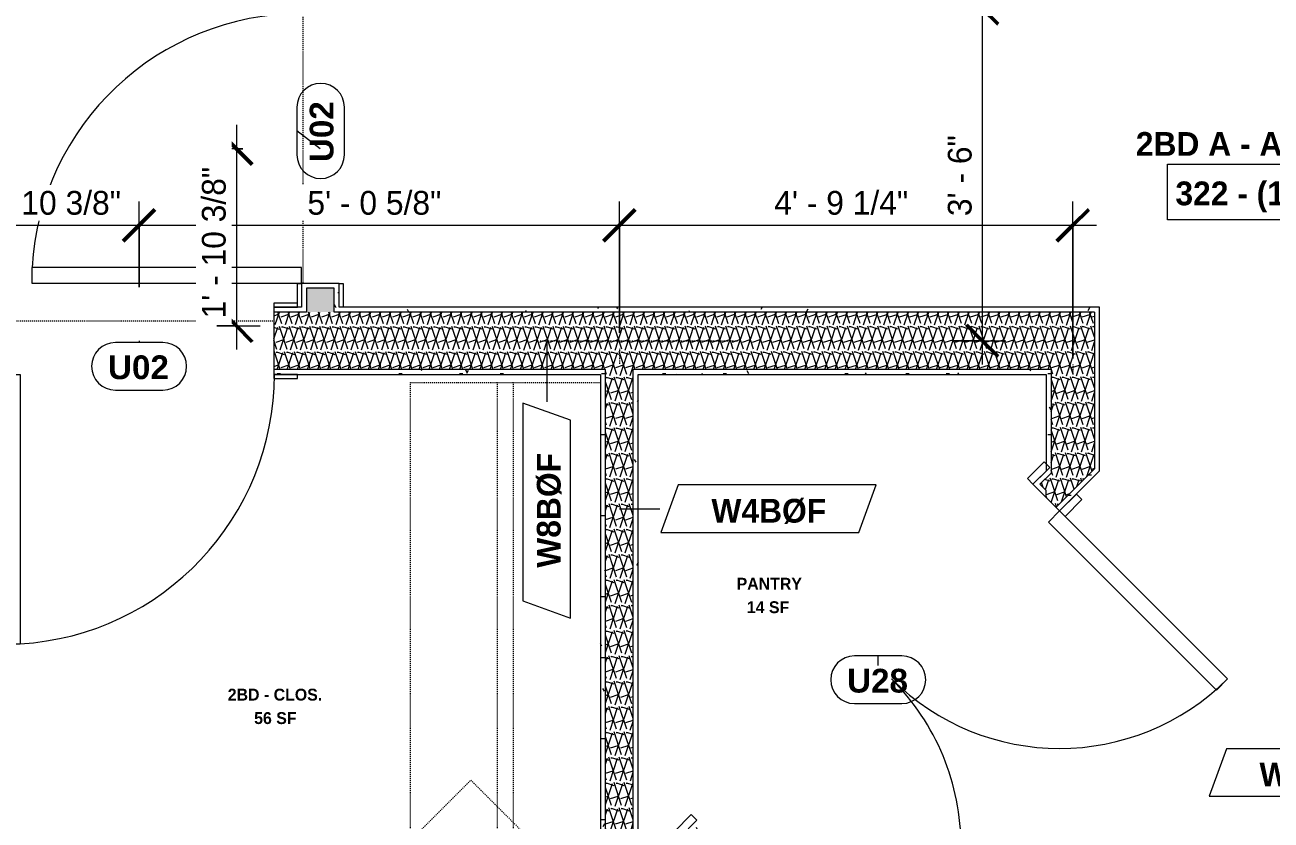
# Model space of a CAD drawing. Header units: inches. Extents: x -4058 to -1781, y 9814 to 12289.
# Drawn here: x -2428 to -2270.7, y 10618.8 to 10719.2 of the extents above; entities that cross this region are included whole.
import ezdxf

# ---------------------------------------------------------------- set-up
doc = ezdxf.new("R2010")
doc.units = ezdxf.units.IN
doc.header["$MEASUREMENT"] = 0
doc.linetypes.add('Dash', pattern=[0.25, 0.125, -0.125])
doc.linetypes.add('Dash 3_32_', pattern=[0.1875, 0.09375, -0.09375])
for name, color, linetype, lineweight in [('A-ANNO-DIMS', 211, 'Continuous', 9), ('A-ANNO-DIMS-32', 211, 'Continuous', 9), ('A-AREA-IDEN', 2, 'Continuous', 9), ('A-DETL-1', 90, 'Dash 3_32_', 9), ('A-DOOR-2', 31, 'Continuous', 9), ('A-DOOR-FRAM', 31, 'Continuous', 9), ('A-DOOR-IDEN', 31, 'Continuous', 9), ('A-WALL-2', 113, 'Continuous', 9), ('A-WALL-IDEN', 211, 'Continuous', 9), ('A-WALL-PATT-1', 9, 'Continuous', 9), ('I-FURN', 30, 'Continuous', 9), ('I-FURN-HDLN', 30, 'Dash', 9), ('I-WALL-3', 2, 'Continuous', 9), ('Q-CASE', 31, 'Continuous', 9), ('Q-CASE-HDLN', 31, 'Dash', 9)]:
    doc.layers.add(name, color=color, linetype=linetype, lineweight=lineweight)
doc.styles.add('Arial_B', font='arialbd.ttf', dxfattribs={"height": 3})
doc.styles.add('Century Gothic', font='ufonts.com_century-gothic.ttf', dxfattribs={"height": 3})
doc.styles.add('Century Gothic_B', font='GOTHICB.TTF', dxfattribs={"height": 3})
doc.styles.add('Century Gothic_B_1', font='GOTHICB.TTF', dxfattribs={"height": 1.5})
doc.dimstyles.new('THE_DIMENSION_STRING', dxfattribs={"dimscale": 12, "dimtxt": 3.132505, "dimasz": 0.333333, "dimexe": 0.25, "dimexo": 0.166667, "dimgap": 0.041667, "dimtad": 1, "dimdec": 4, "dimrnd": 0.0625, "dimzin": 3, "dimdsep": 46, "dimlunit": 4, "dimtxsty": 'Century Gothic', "dimblk1": 'OBLIQUE', "dimblk2": 'OBLIQUE', "dimsah": 1, "dimcen": 0.09, "dimdle": 0.25, "dimazin": 0, "dimtfac": 1, "dimtdec": 4, "dimtix": 1, "dimtmove": 0, "dimatfit": 3, "dimfxl": 1, "dimtvp": 1, "dimtfill": 1, "dimfrac": 2, "dimtolj": 1, "dimtzin": 0, "dimarcsym": 2})
doc.dimstyles.new('THE_DIMENSION_STRING_4', dxfattribs={"dimscale": 12, "dimtxt": 3.132505, "dimasz": 0.333333, "dimexe": 0.25, "dimexo": 0.166667, "dimgap": 0.041667, "dimtad": 1, "dimdec": 4, "dimrnd": 0.0625, "dimzin": 3, "dimdsep": 46, "dimlunit": 4, "dimtxsty": 'Century Gothic', "dimblk1": 'OBLIQUE', "dimblk2": 'OBLIQUE', "dimsah": 1, "dimcen": 0.09, "dimdle": 0.25, "dimazin": 0, "dimtfac": 1, "dimtdec": 4, "dimtix": 1, "dimtmove": 0, "dimatfit": 3, "dimfxl": 1, "dimtvp": 1, "dimtfill": 1, "dimfrac": 2, "dimtolj": 1, "dimtzin": 0, "dimarcsym": 2})
pattern_1 = [(0, (0, 0), (10.24, 2.56), [0.422, -7.258, 0.422, -7.258, -40.96]), (0, (0, 0), (10.24, 2.56), [-15.36, 0.422, -14.938, 0.422, -7.258, -17.92]), (0, (0, 0), (10.24, 2.56), [-38.4, 0.422, -4.698, 0.422, -12.378]), (120, (3.84, 1.28), (-7.33702503, 7.58810013), [0.422, -7.258, 0.422, -7.258, -40.96]), (120, (3.84, 1.28), (-7.33702503, 7.58810013), [-15.36, 0.422, -14.938, 0.422, -7.258, -17.92]), (120, (3.84, 1.28), (-7.33702503, 7.58810013), [-38.4, 0.422, -4.698, 0.422, -12.378]), (240, (5.12, 6.4), (-2.90297497, -10.14810013), [0.422, -7.258, 0.422, -7.258, -40.96]), (240, (5.12, 6.4), (-2.90297497, -10.14810013), [-15.36, 0.422, -14.938, 0.422, -7.258, -17.92]), (240, (5.12, 6.4), (-2.90297497, -10.14810013), [-38.4, 0.422, -4.698, 0.422, -12.378])]
pattern_2 = [(161.57, (0.16, 0.16), (-1.279773737, -0.000426766), [0, -9.107, 1.011, 0]), (18.43, (-0.16, 0.16), (-1.279773737, 0.000426766), [0, -9.107, 1.011, 0]), (108.43, (0.16, 0.16), (0.639452382, -3.199964008), [3.035, -7.083]), (71.57, (-0.16, 0.16), (0.639452382, 3.199964008), [3.035, -7.083])]

# ---------------------------------------------------------------- blocks, each defined once
blk = doc.blocks.new('OD_CW_Closet - OD_CW_Closet-3809433-UNITS PLANS - 3RD FLOOR')
at = {"layer": 'Q-CASE-HDLN'}
for p, q in [((0.74, -24), (0.74, 0)), ((0.74, 0), (67.55, 0)), ((67.55, 0), (67.55, -24)), ((0.74, -11), (67.55, -11)), ((0.74, -13), (67.55, -13)), ((67.55, -24), (0.74, -24))]:
    blk.add_line(p, q, dxfattribs=at)
blk = doc.blocks.new('OD_CW_Closet - OD_CW_Closet-3810279-UNITS PLANS - 3RD FLOOR')
at = {"layer": 'Q-CASE-HDLN'}
for p, q in [((0.74, -24), (0.74, 0)), ((0.74, 0), (87.24, 0)), ((87.24, 0), (87.24, -24)), ((0.74, -11), (87.24, -11)), ((0.74, -13), (87.24, -13)), ((87.24, -24), (0.74, -24))]:
    blk.add_line(p, q, dxfattribs=at)
blk = doc.blocks.new('SWING - SINGLE - FLUSH - SWING - FLUSH - 2-10 x 6-8 - PRIVACY-3983848-UNITS PLANS - 3RD FLOOR')
at = {"layer": 'A-DOOR-2'}
for p, q in [((15, 4.25), (15, 38.26)), ((17, 38.26), (15, 38.26)), ((17, 4.25), (17, 38.26)), ((17, 4.25), (15, 4.25))]:
    blk.add_line(p, q, dxfattribs=at)
blk.add_arc((17, 4.25), 34.07, 93.3657, 180, dxfattribs=at)
at = {"layer": 'A-DOOR-FRAM'}
for p, q in [((-17, 4.75), (-20, 4.75)), ((-20, 4.75), (-20, 4.25)), ((-17, 4.25), (-17, 4.75)), ((20, 4.75), (17, 4.75)), ((17, 4.75), (17, 4.25)), ((20, 4.25), (20, 4.75)), ((-20, 4.25), (-17, 4.25)), ((17, 4.25), (20, 4.25)), ((-17, -4.25), (-20, -4.25)), ((-20, -4.25), (-20, -4.75)), ((-17, -4.75), (-17, -4.25)), ((20, -4.25), (17, -4.25)), ((17, -4.25), (17, -4.75)), ((20, -4.75), (20, -4.25)), ((-20, -4.75), (-17, -4.75)), ((17, -4.75), (20, -4.75))]:
    blk.add_line(p, q, dxfattribs=at)
blk = doc.blocks.new('SWING - SINGLE - FLUSH - SWING - FLUSH - 2-10 x 6-8 - PRIVACY-3983845-UNITS PLANS - 3RD FLOOR')
at = {"layer": 'A-DOOR-2'}
for p, q in [((15, -2.37), (15, -36.38)), ((17, -2.37), (15, -2.37)), ((17, -2.37), (17, -36.38)), ((17, -36.38), (15, -36.38))]:
    blk.add_line(p, q, dxfattribs=at)
blk.add_arc((17, -2.37), 34.07, 180, 266.6343, dxfattribs=at)
at = {"layer": 'A-DOOR-FRAM'}
for p, q in [((-20, 2.38), (-20, 2.88)), ((-20, 2.88), (-17, 2.88)), ((-17, 2.38), (-20, 2.38)), ((-17, 2.88), (-17, 2.38)), ((17, 2.38), (17, 2.88)), ((17, 2.88), (20, 2.88)), ((20, 2.38), (17, 2.38)), ((20, 2.88), (20, 2.38)), ((-20, -2.37), (-17, -2.37)), ((-20, -2.87), (-20, -2.37)), ((-17, -2.87), (-20, -2.87)), ((-17, -2.37), (-17, -2.87)), ((17, -2.37), (20, -2.37)), ((17, -2.87), (17, -2.37)), ((20, -2.87), (17, -2.87)), ((20, -2.37), (20, -2.87))]:
    blk.add_line(p, q, dxfattribs=at)
blk = doc.blocks.new('Bed-Standard - King 78_ x 80_-V115-UNITS PLANS - 3RD FLOOR')
at = {"layer": 'I-FURN-HDLN'}
for p, q in [((-64.31, -40.11), (-64.31, -74.11)), ((-59.57, -77.8), (-25.57, -77.8))]:
    blk.add_line(p, q, dxfattribs=at)
blk = doc.blocks.new('SWING - DOUBLE - FLUSH - SWING - DOUBLE - 5-0 x 6-8 - DUMMY-3948979-UNITS PLANS - 3RD FLOOR')
at = {"layer": 'A-DOOR-2'}
for p, q in [((-33, 2.375), (-33, 3.375)), ((-33, 3.375), (-30, 3.375)), ((-30, 3.375), (-30, 2.375)), ((30, 2.375), (30, 3.375)), ((30, 3.375), (33, 3.375)), ((33, 3.375), (33, 2.375)), ((-30, 2.375), (-33, 2.375)), ((33, 2.375), (30, 2.375)), ((-33, -2.375), (-30, -2.375)), ((-33, -3.375), (-33, -2.375)), ((-28, -2.375), (-30, -2.375)), ((-30, -2.375), (-30, -3.375)), ((-28, -32.375), (-28, -2.375)), ((28, -2.375), (30, -2.375)), ((28, -32.375), (28, -2.375)), ((30, -2.375), (33, -2.375)), ((30, -3.375), (30, -2.375)), ((33, -2.375), (33, -3.375)), ((-30, -3.375), (-33, -3.375)), ((-30, -3.375), (-30, -32.375)), ((30, -3.375), (30, -32.375)), ((33, -3.375), (30, -3.375)), ((-30, -32.375), (-28, -32.375)), ((30, -32.375), (28, -32.375))]:
    blk.add_line(p, q, dxfattribs=at)
for centre, start, end in [((-30, -2.375), 270, 0), ((30, -2.375), 180, 270)]:
    blk.add_arc(centre, 30, start, end, dxfattribs=at)
blk = doc.blocks.new('DIMBLOCK2-UNITS PLANS - 3RD FLOOR')
at = {"layer": 'A-ANNO-DIMS-32'}
for p, q in [((-2435.94, 10683.23), (-2435.94, 10696.93)), ((-2413.56, 10686.1), (-2413.56, 10696.93)), ((-2435.94, 10693.93), (-2413.56, 10693.93)), ((-2435.94, 10693.93), (-2435.94, 10683.23)), ((-2413.56, 10693.93), (-2413.56, 10686.1))]:
    blk.add_line(p, q, dxfattribs=at)
at = {"layer": 'A-ANNO-DIMS-32', "lineweight": 50}
for p, q in [((-2435.94, 10693.93), (-2433.94, 10695.93)), ((-2413.56, 10693.93), (-2411.56, 10695.93)), ((-2435.94, 10693.93), (-2437.94, 10691.93)), ((-2413.56, 10693.93), (-2415.56, 10691.93))]:
    blk.add_line(p, q, dxfattribs=at)
at = {"layer": 'A-ANNO-DIMS-32', "color": 0, "insert": (-2434.99, 10698.27), "char_height": 3, "width": 24.5827, "attachment_point": 1, "line_spacing_factor": 0.984502, "style": 'Century Gothic', "bg_fill": 3, "box_fill_scale": 1.25, "bg_fill_color": 256, "bg_fill_true_color": 13158600, "bg_fill_transparency": 0}
blk.add_mtext('1\' - 10 3/8"', dxfattribs=at)
blk = doc.blocks.new('_Oblique')
at = {"color": 0, "linetype": 'ByBlock', "lineweight": -2}
blk.add_line((-0.5, -0.5), (0.5, 0.5), dxfattribs=at)
blk = doc.blocks.new('DIMBLOCK3-UNITS PLANS - 3RD FLOOR')
at = {"layer": 'A-ANNO-DIMS-32'}
for p, q in [((-2413.56, 10686.1), (-2413.56, 10696.93)), ((-2352.94, 10681.35), (-2352.94, 10696.93)), ((-2413.56, 10693.93), (-2349.94, 10693.93)), ((-2413.56, 10693.93), (-2413.56, 10686.1)), ((-2352.94, 10693.93), (-2352.94, 10681.35))]:
    blk.add_line(p, q, dxfattribs=at)
at = {"layer": 'A-ANNO-DIMS-32', "lineweight": 50}
for p, q in [((-2413.56, 10693.93), (-2411.56, 10695.93)), ((-2352.94, 10693.93), (-2350.94, 10695.93)), ((-2413.56, 10693.93), (-2415.56, 10691.93)), ((-2352.94, 10693.93), (-2354.94, 10691.93))]:
    blk.add_line(p, q, dxfattribs=at)
at = {"layer": 'A-ANNO-DIMS-32', "color": 0, "insert": (-2392.32, 10698.27), "char_height": 3, "width": 21.7784, "attachment_point": 1, "line_spacing_factor": 0.984502, "style": 'Century Gothic', "bg_fill": 3, "box_fill_scale": 1.25, "bg_fill_color": 256, "bg_fill_true_color": 13158600, "bg_fill_transparency": 0}
blk.add_mtext('5\' - 0 5/8"', dxfattribs=at)
blk = doc.blocks.new('Wall Tag - Arch Wall-3956453-UNITS PLANS - 3RD FLOOR')
at = {"layer": 'A-WALL-IDEN'}
for p, q in [((-0.3561, 0.0937), (-0.4244, -0.0937)), ((0.4244, 0.0937), (-0.3561, 0.0937)), ((0.3561, -0.0937), (0.4244, 0.0937)), ((-0.4244, -0.0937), (0.3561, -0.0937))]:
    blk.add_line(p, q, dxfattribs=at)
blk = doc.blocks.new('Door Tag - Type Mark-2601225-UNITS PLANS - 3RD FLOOR')
at = {"layer": 'A-DOOR-IDEN'}
for p, q in [((0.09375, 0.09375), (-0.09375, 0.09375)), ((-0.09375, -0.09375), (0.09375, -0.09375))]:
    blk.add_line(p, q, dxfattribs=at)
for centre, start, end in [((-0.09375, 0), 90, 270), ((0.09375, 0), 270, 90)]:
    blk.add_arc(centre, 0.09375, start, end, dxfattribs=at)
blk = doc.blocks.new('DIMBLOCK902-UNITS PLANS - 3RD FLOOR')
at = {"layer": 'A-ANNO-DIMS-32'}
for p, q in [((-2401.29, 10706.6), (-2401.29, 10678.23)), ((-2400.47, 10703.6), (-2404.29, 10703.6)), ((-2401.29, 10703.6), (-2400.47, 10703.6)), ((-2403.75, 10681.23), (-2398.29, 10681.23)), ((-2401.29, 10681.23), (-2403.75, 10681.23))]:
    blk.add_line(p, q, dxfattribs=at)
at = {"layer": 'A-ANNO-DIMS-32', "lineweight": 50}
for p, q in [((-2401.29, 10703.6), (-2403.29, 10705.6)), ((-2401.29, 10703.6), (-2399.29, 10701.6)), ((-2401.29, 10681.23), (-2403.29, 10683.23)), ((-2401.29, 10681.23), (-2399.29, 10679.23))]:
    blk.add_line(p, q, dxfattribs=at)
at = {"layer": 'A-ANNO-DIMS-32', "color": 0, "insert": (-2405.64, 10682.17), "char_height": 3, "width": 24.5827, "attachment_point": 1, "rotation": 90, "line_spacing_factor": 0.984502, "style": 'Century Gothic', "bg_fill": 3, "box_fill_scale": 1.25, "bg_fill_color": 256, "bg_fill_true_color": 13158600, "bg_fill_transparency": 0}
blk.add_mtext('1\' - 10 3/8"', dxfattribs=at)
blk = doc.blocks.new('DIMBLOCK904-UNITS PLANS - 3RD FLOOR')
at = {"layer": 'A-ANNO-DIMS-32', "lineweight": 50}
for p, q in [((-2307.14, 10721.32), (-2309.14, 10723.32)), ((-2307.14, 10721.32), (-2305.14, 10719.32)), ((-2307.14, 10679.35), (-2309.14, 10681.35)), ((-2307.14, 10679.35), (-2305.14, 10677.35))]:
    blk.add_line(p, q, dxfattribs=at)
at = {"layer": 'A-ANNO-DIMS-32'}
for p, q in [((-2307.14, 10724.32), (-2307.14, 10676.35)), ((-2299.07, 10721.32), (-2310.14, 10721.32)), ((-2307.14, 10721.32), (-2299.07, 10721.32)), ((-2310.74, 10679.35), (-2304.14, 10679.35)), ((-2307.14, 10679.35), (-2310.74, 10679.35))]:
    blk.add_line(p, q, dxfattribs=at)
at = {"layer": 'A-ANNO-DIMS-32', "color": 0, "insert": (-2311.48, 10695.09), "char_height": 3, "width": 12.5897, "attachment_point": 1, "rotation": 90, "line_spacing_factor": 0.984502, "style": 'Century Gothic', "bg_fill": 3, "box_fill_scale": 1.25, "bg_fill_color": 256, "bg_fill_true_color": 13158600, "bg_fill_transparency": 0}
blk.add_mtext('3\' - 6"', dxfattribs=at)
blk = doc.blocks.new('DIMBLOCK905-UNITS PLANS - 3RD FLOOR')
at = {"layer": 'A-ANNO-DIMS-32'}
for p, q in [((-2352.94, 10680.35), (-2352.94, 10696.93)), ((-2295.7, 10677.1), (-2295.7, 10696.93)), ((-2355.94, 10693.93), (-2292.7, 10693.93)), ((-2352.94, 10693.93), (-2352.94, 10680.35)), ((-2295.7, 10693.93), (-2295.7, 10677.1))]:
    blk.add_line(p, q, dxfattribs=at)
at = {"layer": 'A-ANNO-DIMS-32', "lineweight": 50}
for p, q in [((-2352.94, 10693.93), (-2350.94, 10695.93)), ((-2295.7, 10693.93), (-2293.7, 10695.93)), ((-2352.94, 10693.93), (-2354.94, 10691.93)), ((-2295.7, 10693.93), (-2297.7, 10691.93))]:
    blk.add_line(p, q, dxfattribs=at)
at = {"layer": 'A-ANNO-DIMS-32', "color": 0, "insert": (-2333.39, 10698.27), "char_height": 3, "width": 21.7784, "attachment_point": 1, "line_spacing_factor": 0.984502, "style": 'Century Gothic', "bg_fill": 3, "box_fill_scale": 1.25, "bg_fill_color": 256, "bg_fill_true_color": 13158600, "bg_fill_transparency": 0}
blk.add_mtext('4\' - 9 1/4"', dxfattribs=at)

msp = doc.modelspace()

# ---------------------------------------------------------------- hatches: boundary and pattern name
at = {"layer": 'A-WALL-PATT-1'}
h = msp.add_hatch(dxfattribs=at)
h.set_pattern_fill('FP_1', color=256, style=0, pattern_type=2)
h.set_pattern_definition(pattern_1)
h.paths.add_polyline_path([(-2393.07374, 10683.6019), (-2392.44874, 10683.6019), (-2392.44874, 10685.9769), (-2390.69874, 10685.9769), (-2390.69874, 10686.6019), (-2393.07374, 10686.6019)], flags=0)
h.paths.add_polyline_path([(-2393.07374, 10720.6019), (-2390.69874, 10720.6019), (-2390.69874, 10721.2269), (-2392.44874, 10721.2269), (-2392.44874, 10842.5144), (-2393.07374, 10842.5144), (-2393.07374, 10744.19128)], flags=0)
h = msp.add_hatch(dxfattribs=at)
h.set_pattern_fill('FP_5', color=256, style=0, pattern_type=2)
h.set_pattern_definition(pattern_2)
h.paths.add_polyline_path([(-2392.44874, 10682.9769), (-2388.94874, 10682.9769), (-2388.94874, 10685.9769), (-2392.44874, 10685.9769), (-2392.44874, 10683.6019)], flags=0)
h.paths.add_polyline_path([(-2388.94874, 10721.2269), (-2388.94874, 10842.5144), (-2392.44874, 10842.5144), (-2392.44874, 10721.2269), (-2390.69874, 10721.2269)], flags=0)
h = msp.add_hatch(dxfattribs=at)
h.set_pattern_fill('FP_1', color=256, style=0, pattern_type=2)
h.set_pattern_definition(pattern_1)
h.paths.add_polyline_path([(-2388.32374, 10683.6019), (-2388.32374, 10686.6019), (-2390.69874, 10686.6019), (-2390.69874, 10685.9769), (-2388.94874, 10685.9769), (-2388.94874, 10683.6019)], flags=0)
h.paths.add_polyline_path([(-2390.69874, 10720.6019), (-2388.32374, 10720.6019), (-2388.32374, 10842.5144), (-2388.94874, 10842.5144), (-2388.94874, 10721.2269), (-2390.69874, 10721.2269)], flags=0)
h = msp.add_hatch(dxfattribs=at)
h.set_pattern_fill('FP_5', color=256, style=0, pattern_type=2)
h.set_pattern_definition(pattern_2)
h.paths.add_polyline_path([(-2434.18624, 10675.7269), (-2430.56124, 10675.7269), (-2430.56124, 10682.9769), (-2434.18624, 10682.9769)], flags=0)
h.paths.add_polyline_path([(-2396.56124, 10675.7269), (-2354.68624, 10675.7269), (-2354.68624, 10682.9769), (-2396.56124, 10682.9769)], flags=0)
h = msp.add_hatch(dxfattribs=at)
h.set_pattern_fill('FP_1', color=256, style=0, pattern_type=2)
h.set_pattern_definition(pattern_1)
h.paths.add_polyline_path([(-2430.56124, 10682.9769), (-2430.56124, 10683.6019), (-2433.56124, 10683.6019), (-2433.56124, 10682.9769), (-2431.14881, 10682.9769)], flags=0)
h.paths.add_polyline_path([(-2396.56124, 10682.9769), (-2392.44874, 10682.9769), (-2392.44874, 10683.6019), (-2396.56124, 10683.6019)], flags=0)
h.paths.add_polyline_path([(-2388.94874, 10682.9769), (-2351.18624, 10682.9769), (-2351.18624, 10683.6019), (-2388.94874, 10683.6019)], flags=0)
h = msp.add_hatch(dxfattribs=at)
h.set_pattern_fill('FP_5', color=256, style=0, pattern_type=2)
h.set_pattern_definition(pattern_2)
h.paths.add_polyline_path([(-2354.68624, 10606.40289), (-2351.18624, 10609.90289), (-2351.18624, 10682.9769), (-2354.68624, 10682.9769), (-2354.68624, 10607.28678)], flags=0)
h = msp.add_hatch(dxfattribs=at)
h.set_pattern_fill('FP_1', color=256, style=0, pattern_type=2)
h.set_pattern_definition(pattern_1)
h.paths.add_polyline_path([(-2351.18624, 10609.90289), (-2350.56124, 10610.52789), (-2350.56124, 10675.7269), (-2351.18624, 10675.7269), (-2351.18624, 10610.78678)], flags=0)
h.paths.add_polyline_path([(-2351.18624, 10682.9769), (-2350.56124, 10682.9769), (-2350.56124, 10683.6019), (-2351.18624, 10683.6019)], flags=0)
h = msp.add_hatch(dxfattribs=at)
h.set_pattern_fill('FP_5', color=256, style=0, pattern_type=2)
h.set_pattern_definition(pattern_2)
h.paths.add_polyline_path([(-2350.56124, 10675.7269), (-2298.44874, 10675.7269), (-2298.44874, 10682.9769), (-2351.18624, 10682.9769), (-2351.18624, 10675.7269)], flags=0)
h = msp.add_hatch(dxfattribs=at)
h.set_pattern_fill('FP_1', color=256, style=0, pattern_type=2)
h.set_pattern_definition(pattern_1)
h.paths.add_polyline_path([(-2292.94874, 10682.9769), (-2292.94874, 10683.6019), (-2350.56124, 10683.6019), (-2350.56124, 10682.9769), (-2293.89754, 10682.9769)], flags=0)
h = msp.add_hatch(dxfattribs=at)
h.set_pattern_fill('FP_5', color=256, style=0, pattern_type=2)
h.set_pattern_definition(pattern_2)
h.paths.add_polyline_path([(-2297.81727, 10658.32211), (-2292.94874, 10663.19065), (-2292.94874, 10682.9769), (-2298.44874, 10682.9769), (-2298.44874, 10658.95358)], flags=0)
h = msp.add_hatch(dxfattribs=at)
h.set_pattern_fill('FP_1', color=256, style=0, pattern_type=2)
h.set_pattern_definition(pattern_1)
h.paths.add_polyline_path([(-2430.56124, 10675.1019), (-2430.56124, 10675.7269), (-2433.56124, 10675.7269), (-2433.56124, 10675.1019), (-2431.14881, 10675.1019)], flags=0)
h.paths.add_polyline_path([(-2396.56124, 10675.1019), (-2355.31124, 10675.1019), (-2355.31124, 10675.7269), (-2396.56124, 10675.7269)], flags=0)
h = msp.add_hatch(dxfattribs=at)
h.set_pattern_fill('FP_1', color=256, style=0, pattern_type=2)
h.set_pattern_definition(pattern_1)
h.paths.add_polyline_path([(-2355.31124, 10606.66178), (-2354.68624, 10607.28678), (-2354.68624, 10675.7269), (-2355.31124, 10675.7269), (-2355.31124, 10631.9493)], flags=0)
h = msp.add_hatch(dxfattribs=at)
h.set_pattern_fill('FP_1', color=256, style=0, pattern_type=2)
h.set_pattern_definition(pattern_1)
h.paths.add_polyline_path([(-2350.56124, 10675.1019), (-2299.07374, 10675.1019), (-2299.07374, 10675.7269), (-2350.56124, 10675.7269)], flags=0)
h = msp.add_hatch(dxfattribs=at)
h.set_pattern_fill('FP_1', color=256, style=0, pattern_type=2)
h.set_pattern_definition(pattern_1)
h.paths.add_polyline_path([(-2299.07374, 10662.01539), (-2298.44874, 10662.64039), (-2298.44874, 10675.7269), (-2299.07374, 10675.7269), (-2299.07374, 10662.89928)], flags=0)
h = msp.add_hatch(dxfattribs=at)
h.set_pattern_fill('FP_5', color=256, style=0, pattern_type=2)
h.set_pattern_definition(pattern_2)
h.paths.add_polyline_path([(-2351.18624, 10604.95315), (-2340.68562, 10615.45377), (-2343.16049, 10617.92864), (-2351.18624, 10609.90289)], flags=0)
h.paths.add_polyline_path([(-2298.44874, 10658.95358), (-2298.44874, 10662.64039), (-2299.8502, 10661.23893), (-2299.07374, 10660.46247), (-2299.07374, 10659.57858)], flags=0)
h = msp.add_hatch(dxfattribs=at)
h.set_pattern_fill('FP_1', color=256, style=0, pattern_type=2)
h.set_pattern_definition(pattern_1)
h.paths.add_polyline_path([(-2350.56124, 10604.69426), (-2339.80173, 10615.45377), (-2341.48111, 10617.13314), (-2341.92305, 10616.6912), (-2340.68562, 10615.45377), (-2350.56124, 10605.57815)], flags=0)
h.paths.add_polyline_path([(-2297.37533, 10657.88017), (-2292.94874, 10662.30676), (-2292.94874, 10663.19065), (-2297.81727, 10658.32211)], flags=0)
h = msp.add_hatch(dxfattribs=at)
h.set_pattern_fill('FP_1', color=256, style=0, pattern_type=2)
h.set_pattern_definition(pattern_1)
h.paths.add_polyline_path([(-2350.56124, 10610.52789), (-2343.16049, 10617.92864), (-2341.92305, 10616.6912), (-2341.48111, 10617.13314), (-2343.16049, 10618.81252), (-2350.56124, 10611.41178)], flags=0)
h.paths.add_polyline_path([(-2299.07374, 10659.57858), (-2299.07374, 10660.46247), (-2299.8502, 10661.23893), (-2299.07374, 10662.01539), (-2299.07374, 10662.89928), (-2300.73408, 10661.23893)], flags=0)

# ---------------------------------------------------------------- linework, layer by layer
at = {"layer": 'A-AREA-IDEN', "flags": 128}
msp.add_lwpolyline([(-2283.75176, 10701.63178), (-2252.08247, 10701.63178), (-2252.08247, 10694.6302), (-2283.75176, 10694.6302)], close=True, dxfattribs=at)
at = {"layer": 'A-DETL-1'}
for p, q in [((-2362.93624, 10679.3519), (-2337.93624, 10679.3519)), ((-2352.93624, 10678.3519), (-2352.93624, 10676.3519)), ((-2295.69874, 10676.3519), (-2295.69874, 10675.1019))]:
    msp.add_line(p, q, dxfattribs=at)
at = {"layer": 'A-DOOR-IDEN'}
for p, q in [((-2390.69874, 10703.6019), (-2393.64771, 10705.84153)), ((-2320.26791, 10638.34635), (-2320.26791, 10639.5525))]:
    msp.add_line(p, q, dxfattribs=at)
at = {"layer": 'A-WALL-2'}
for p, q in [((-2388.32374, 10686.6019), (-2393.07374, 10686.6019)), ((-2393.07374, 10686.6019), (-2393.07374, 10683.6019)), ((-2388.94874, 10685.9769), (-2392.44874, 10685.9769)), ((-2392.44874, 10685.9769), (-2392.44874, 10682.9769)), ((-2388.94874, 10682.9769), (-2388.94874, 10685.9769)), ((-2388.32374, 10683.6019), (-2388.32374, 10686.6019)), ((-2392.44874, 10682.9769), (-2396.56124, 10682.9769)), ((-2292.94874, 10682.9769), (-2388.94874, 10682.9769)), ((-2350.56124, 10683.6019), (-2355.31124, 10683.6019)), ((-2292.32374, 10683.6019), (-2299.07374, 10683.6019)), ((-2292.94874, 10682.9769), (-2292.94874, 10663.19065)), ((-2292.32374, 10662.93176), (-2292.32374, 10683.6019)), ((-2354.68624, 10675.7269), (-2396.56124, 10675.7269)), ((-2355.31124, 10675.1019), (-2355.31124, 10606.66178)), ((-2354.68624, 10606.40289), (-2354.68624, 10675.7269)), ((-2351.18624, 10609.90289), (-2351.18624, 10675.7269)), ((-2298.44874, 10675.7269), (-2351.18624, 10675.7269)), ((-2350.56124, 10611.41178), (-2350.56124, 10675.1019)), ((-2299.07374, 10675.1019), (-2299.07374, 10662.89928)), ((-2298.44874, 10675.7269), (-2298.44874, 10662.64039)), ((-2299.07374, 10662.89928), (-2300.73408, 10661.23893)), ((-2298.44874, 10662.64039), (-2299.8502, 10661.23893)), ((-2292.94874, 10663.19065), (-2297.81727, 10658.32211)), ((-2297.37533, 10657.88017), (-2292.32374, 10662.93176)), ((-2300.73408, 10661.23893), (-2297.37533, 10657.88017)), ((-2299.8502, 10661.23893), (-2299.07374, 10660.46247)), ((-2299.07374, 10659.57858), (-2299.07374, 10660.46247))]:
    msp.add_line(p, q, dxfattribs=at)
at = {"layer": 'A-WALL-IDEN'}
msp.add_line((-2352.93624, 10658.14347), (-2347.83846, 10658.14347), dxfattribs=at)
at = {"layer": 'I-WALL-3'}
for p, q in [((-2393.07374, 10683.6019), (-2396.56124, 10683.6019)), ((-2396.56124, 10683.6019), (-2396.56124, 10675.1019)), ((-2355.31124, 10683.6019), (-2388.32374, 10683.6019)), ((-2299.07374, 10683.6019), (-2350.56124, 10683.6019)), ((-2396.56124, 10675.1019), (-2355.31124, 10675.1019)), ((-2350.56124, 10675.1019), (-2299.07374, 10675.1019))]:
    msp.add_line(p, q, dxfattribs=at)

# ---------------------------------------------------------------- block references
at = {"layer": 'A-DOOR-2'}
for name, p, rotation in [('SWING - SINGLE - FLUSH - SWING - FLUSH - 2-10 x 6-8 - PRIVACY-3983845-UNITS PLANS - 3RD FLOOR', (-2390.69874, 10703.6019), 270.0000000000105), ('SWING - SINGLE - FLUSH - SWING - FLUSH - 2-10 x 6-8 - PRIVACY-3983848-UNITS PLANS - 3RD FLOOR', (-2413.56124, 10679.3519), 180), ('SWING - DOUBLE - FLUSH - SWING - DOUBLE - 5-0 x 6-8 - DUMMY-3948979-UNITS PLANS - 3RD FLOOR', (-2320.26791, 10638.34635), 45.00000000015443)]:
    msp.add_blockref(name, p, dxfattribs=dict(at, rotation=rotation))
at = {"layer": 'A-DOOR-IDEN', "xscale": 31.99999999999999, "yscale": 31.99999999999999, "zscale": 31.99999999999999, "rotation": 89.99999999999991}
msp.add_blockref('Door Tag - Type Mark-2601225-UNITS PLANS - 3RD FLOOR', (-2390.64771, 10705.84153), dxfattribs=at)
at = {"layer": 'A-DOOR-IDEN', "xscale": 31.99999999999999, "yscale": 31.99999999999999, "zscale": 31.99999999999999}
msp.add_blockref('Door Tag - Type Mark-2601225-UNITS PLANS - 3RD FLOOR', (-2320.26791, 10636.5525), dxfattribs=at)
at = {"layer": 'A-WALL-IDEN', "xscale": 31.99999999999999, "yscale": 31.99999999999999, "zscale": 31.99999999999999, "rotation": 89.99999999999991}
msp.add_blockref('Wall Tag - Arch Wall-3956453-UNITS PLANS - 3RD FLOOR', (-2362.11185, 10657.91266), dxfattribs=at)
at = {"layer": 'A-WALL-IDEN', "xscale": 31.99999999999999, "yscale": 31.99999999999999, "zscale": 31.99999999999999}
for p in [(-2334.10675, 10658.14347), (-2264.92329, 10624.82979)]:
    msp.add_blockref('Wall Tag - Arch Wall-3956453-UNITS PLANS - 3RD FLOOR', p, dxfattribs=at)
at = {"layer": 'I-FURN', "rotation": 89.99999999962053}
msp.add_blockref('Bed-Standard - King 78_ x 80_-V115-UNITS PLANS - 3RD FLOOR', (-2470.66882, 10746.17587), dxfattribs=at)
at = {"layer": 'Q-CASE'}
for name, p, rotation in [('OD_CW_Closet - OD_CW_Closet-3809433-UNITS PLANS - 3RD FLOOR', (-2379.31124, 10606.55291), 90.00000000003328), ('OD_CW_Closet - OD_CW_Closet-3810279-UNITS PLANS - 3RD FLOOR', (-2433.37577, 10562.18533), 45.00000000001427)]:
    msp.add_blockref(name, p, dxfattribs=dict(at, rotation=rotation))

# ---------------------------------------------------------------- texts
at = {"layer": 'A-AREA-IDEN', "attachment_point": 1}
for s, insert, char_height, width, style in [('2BD A - ADA TYPE B', (-2287.75334, 10705.70305), 3, 47.975, 'Century Gothic_B'), ('322 - (1252 SF)', (-2282.75176, 10699.46511), 3, 35.855, 'Century Gothic_B'), ('PANTRY', (-2338.14322, 10649.42378), 1.5, 8.888, 'Century Gothic_B_1'), ('14 SF', (-2336.85188, 10646.46208), 1.5, 5.757, 'Century Gothic_B_1'), ('2BD - CLOS.', (-2402.37774, 10635.42168), 1.5, 13.837, 'Century Gothic_B_1'), ('56 SF', (-2399.04546, 10632.45998), 1.5, 5.757, 'Century Gothic_B_1')]:
    msp.add_mtext(s, dxfattribs=dict(at, insert=insert, char_height=char_height, width=width, style=style))
at = {"layer": 'A-DOOR-IDEN', "insert": (-2392.02757, 10701.90964), "char_height": 3, "width": 9.393, "attachment_point": 1, "rotation": 90, "style": 'Arial_B'}
msp.add_mtext('U02', dxfattribs=at)
at = {"layer": 'A-DOOR-IDEN', "char_height": 3, "width": 9.393, "attachment_point": 1, "style": 'Arial_B'}
for s, insert in [('U02', (-2417.49312, 10677.50624)), ('U28', (-2324.19979, 10637.93236))]:
    msp.add_mtext(s, dxfattribs=dict(at, insert=insert))
at = {"layer": 'A-WALL-IDEN', "insert": (-2363.35938, 10650.69674), "char_height": 3, "width": 17.372, "attachment_point": 1, "rotation": 90, "style": 'Century Gothic_B'}
msp.add_mtext('W8BØF', dxfattribs=at)
at = {"layer": 'A-WALL-IDEN', "char_height": 3, "width": 17.372, "attachment_point": 1, "style": 'Century Gothic_B'}
for insert in [(-2341.32267, 10659.39101), (-2272.13921, 10626.07732)]:
    msp.add_mtext('W4BØF', dxfattribs=dict(at, insert=insert))

# ---------------------------------------------------------------- next in the draw order: dimensions: what is measured, and where the dimension line sits
at = {"layer": 'A-ANNO-DIMS'}
dim = msp.add_linear_dim(base=(-2307.13787, 10679.3519), p1=(-2297.07374, 10721.32421), p2=(-2312.73726, 10679.3519), angle=90, dimstyle='THE_DIMENSION_STRING_4', override={"dimpost": '<>', "dimfxl": 44.79979}, dxfattribs=at)
dim.commit()
dim.dimension.update_dxf_attribs({"geometry": 'DIMBLOCK904-UNITS PLANS - 3RD FLOOR', "text_midpoint": (-2309.21333, 10700.33805)})
dim = msp.add_linear_dim(base=(-2413.56124, 10693.928), p1=(-2435.93624, 10681.2269), p2=(-2413.56124, 10684.1019), dimstyle='THE_DIMENSION_STRING', override={"dimpost": '<>', "dimfxl": 22.558951}, dxfattribs=at)
dim.commit()
dim.dimension.update_dxf_attribs({"geometry": 'DIMBLOCK2-UNITS PLANS - 3RD FLOOR', "text_midpoint": (-2424.74874, 10696.16968)})

# ---------------------------------------------------------------- next in the draw order: dimensions: what is measured, and where the dimension line sits
dim = msp.add_linear_dim(base=(-2352.93624, 10693.928), p1=(-2413.56124, 10684.1019), p2=(-2352.93624, 10679.3519), dimstyle='THE_DIMENSION_STRING', override={"dimpost": '<>', "dimfxl": 60.810798}, dxfattribs=at)
dim.commit()
dim.dimension.update_dxf_attribs({"geometry": 'DIMBLOCK3-UNITS PLANS - 3RD FLOOR', "text_midpoint": (-2383.24874, 10696.16968)})

# ---------------------------------------------------------------- next in the draw order: linework, layer by layer
at = {"layer": 'A-DOOR-IDEN'}
msp.add_line((-2413.56124, 10679.3519), (-2413.56124, 10679.12638), dxfattribs=at)
at = {"layer": 'A-WALL-IDEN'}
msp.add_line((-2362.11185, 10679.3519), (-2362.11185, 10671.64436), dxfattribs=at)

# ---------------------------------------------------------------- next in the draw order: block references
at = {"layer": 'A-DOOR-IDEN', "xscale": 31.99999999999999, "yscale": 31.99999999999999, "zscale": 31.99999999999999}
msp.add_blockref('Door Tag - Type Mark-2601225-UNITS PLANS - 3RD FLOOR', (-2413.56124, 10676.12638), dxfattribs=at)

# ---------------------------------------------------------------- next in the draw order: dimensions: what is measured, and where the dimension line sits
at = {"layer": 'A-ANNO-DIMS'}
dim = msp.add_linear_dim(base=(-2401.29441, 10681.2269), p1=(-2398.46598, 10703.6019), p2=(-2405.74783, 10681.2269), angle=90, dimstyle='THE_DIMENSION_STRING_4', override={"dimpost": '<>', "dimfxl": 23.530109}, dxfattribs=at)
dim.commit()
dim.dimension.update_dxf_attribs({"geometry": 'DIMBLOCK902-UNITS PLANS - 3RD FLOOR', "text_midpoint": (-2403.53608, 10692.4144)})
dim = msp.add_linear_dim(base=(-2295.69874, 10693.928), p1=(-2352.93624, 10678.3519), p2=(-2295.69874, 10675.1019), dimstyle='THE_DIMENSION_STRING_4', override={"dimpost": '<>', "dimfxl": 57.329695}, dxfattribs=at)
dim.commit()
dim.dimension.update_dxf_attribs({"geometry": 'DIMBLOCK905-UNITS PLANS - 3RD FLOOR', "text_midpoint": (-2324.31749, 10696.16968)})

doc.saveas('drawing.dxf')
